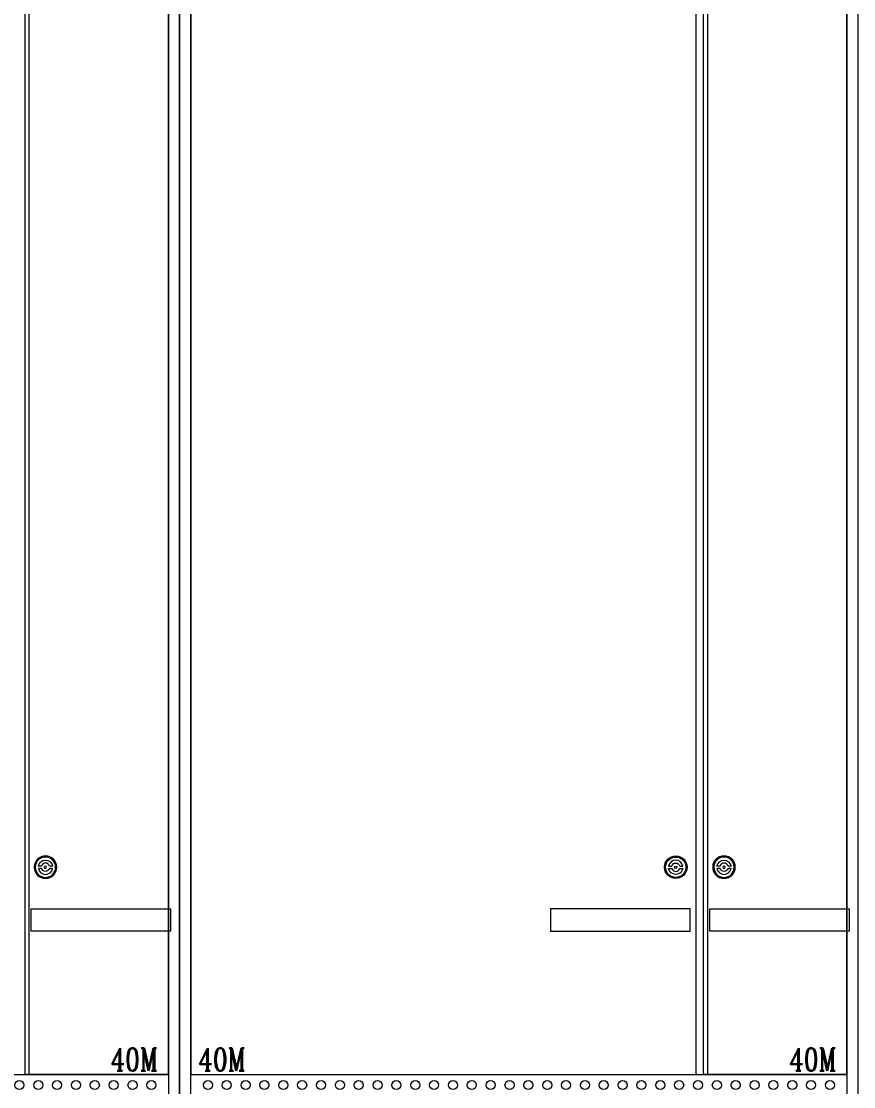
# Model space of a CAD drawing. Header units: millimetres. Extents: x -116965 to 323937, y 291661 to 566926.
# Drawn here: x -34220 to -33116, y 325264 to 326678 of the extents above; entities that cross this region are included whole.
import ezdxf
from ezdxf.enums import TextEntityAlignment as Align

# ---------------------------------------------------------------- set-up
doc = ezdxf.new("R2010")
doc.units = ezdxf.units.MM
doc.layers.get('0').update_dxf_attribs({"lineweight": 18})
doc.layers.add('hw_Text', color=7, linetype='Continuous', lineweight=13)
doc.styles.add('hw_Title2', font='complex.shx', dxfattribs={"width": 0.75})

# ---------------------------------------------------------------- blocks, each defined once
blk = doc.blocks.new('*U1544')
for p, q in [((15, 2100), (15, 100)), ((700, 2100), (700, 100)), ((885, 2100), (885, 100))]:
    blk.add_line(p, q)
for points in [[(0, 0), (900, 0), (900, 2200), (0, 2200)], [(15, 100), (885, 100), (885, 0), (15, 0)]]:
    blk.add_lwpolyline(points, close=True)
for centre in [(37.5, 86), (62.5, 86), (87.5, 86), (112.5, 86), (137.5, 86), (162.5, 86), (187.5, 86), (212.5, 86), (237.5, 86), (262.5, 86), (287.5, 86), (312.5, 86), (337.5, 86), (362.5, 86), (387.5, 86), (412.5, 86), (437.5, 86), (462.5, 86), (487.5, 86), (512.5, 86), (537.5, 86), (562.5, 86), (587.5, 86), (612.5, 86), (637.5, 86), (662.5, 86), (687.5, 86), (712.5, 86), (737.5, 86), (762.5, 86), (787.5, 86), (812.5, 86), (837.5, 86), (862.5, 86)]:
    blk.add_circle(centre, 6)
blk = doc.blocks.new('*U1607')
for points in [[(-5.3, 1.5, -0.755929), (5.3, 1.5), (9.4, 1.5, 0.852803), (-9.4, 1.5)], [(-5.3, -1.5, 0.755929), (5.3, -1.5), (9.4, -1.5, -0.852803), (-9.4, -1.5)]]:
    blk.add_lwpolyline(points, format="xyb", close=True)
at = {"color": 2}
blk.add_circle((0, 0), 15, dxfattribs=at)
at = {"color": 3}
blk.add_circle((0, 0), 13.5, dxfattribs=at)
blk.add_circle((0, 0), 1.5)
blk = doc.blocks.new('*U1571')
blk.add_line((0, 0), (0, 2000))
blk.add_lwpolyline([(0, 0), (-190, 0), (-190, 2000), (0, 2000)])
blk.add_lwpolyline([(3, 190), (-182, 190), (-182, 220), (3, 220)], close=True)
at = {"xscale": -1}
blk.add_blockref('*U1607', (-163, 275), dxfattribs=at)
at = {"layer": 'hw_Text', "color": 6, "style": 'hw_Title2', "width": 0.75}
blk.add_text('40M', height=30, dxfattribs=at).set_placement((-76.4, 20), align=Align.MIDDLE_LEFT)
blk = doc.blocks.new('*U1570')
blk.add_line((0, 0), (0, 2000))
blk.add_lwpolyline([(0, 0), (670, 0), (670, 2000), (0, 2000)])
blk.add_lwpolyline([(477, 190), (662, 190), (662, 220), (477, 220)], close=True)
blk.add_blockref('*U1607', (643, 275))
at = {"layer": 'hw_Text', "color": 6, "style": 'hw_Title2', "width": 0.75}
blk.add_text('40M', height=30, dxfattribs=at).set_placement((10, 20), align=Align.MIDDLE_LEFT)

msp = doc.modelspace()

# ---------------------------------------------------------------- block references
msp.add_blockref('*U1544', (-34909.81856, 325180.356782))

# ---------------------------------------------------------------- next in the draw order: block references
msp.add_blockref('*U1544', (-34009.81856, 325180.356782))
at = {"layer": 'hw_Text'}
msp.add_blockref('*U1571', (-34024.81856, 325280.356782), dxfattribs=at)

# ---------------------------------------------------------------- next in the draw order: block references
for name, p in [('*U1570', (-33994.81856, 325280.356782)), ('*U1571', (-33124.81856, 325280.356782))]:
    msp.add_blockref(name, p, dxfattribs=at)

doc.saveas('drawing.dxf')
